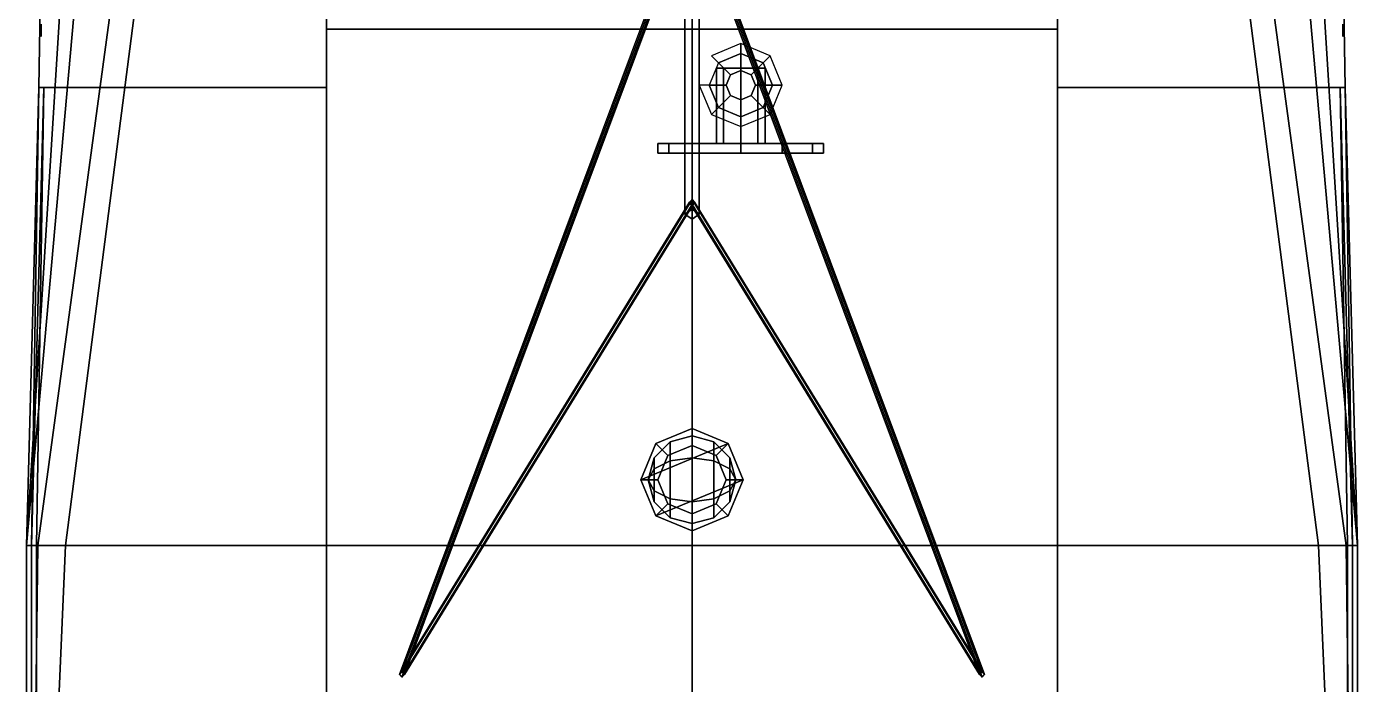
# Model space of a CAD drawing. Header units: millimetres. Extents: x -3 to 2.7, y -37.1 to 19.1.
# Drawn here: x -2.73 to 2.73, y 2.97 to 5.67 of the extents above; entities that cross this region are included whole.
import ezdxf

# ---------------------------------------------------------------- set-up
doc = ezdxf.new("R2010")
doc.units = ezdxf.units.MM
doc.layers.add('railings', color=6, linetype='Continuous')

msp = doc.modelspace()

# ---------------------------------------------------------------- linework, layer by layer
for points in [[(-2.6796, 5.42, 2.6), (-1.5, 5.42, 2.6), (-1.5, 7.61, 2.6), (-2.65, 7.25, 2.6)], [(-1.5, 7.61, 4.77), (-1.5, 5.66, 4.77), (1.5, 5.66, 4.77), (1.5, 7.61, 4.77)], [(-1.5, 7.61, 2.6), (-1.5, 5.66, 3.71), (-1.5, 5.66, 4.77), (-1.5, 7.61, 4.77)], [(-1.5, 7.61, 2.6), (-1.5, 5.42, 2.6), (-1.5, 0.04, 3.71), (-1.5, 5.66, 3.71)], [(1.5, 5.66, 4.77), (1.5, 5.66, 3.71), (1.5, 7.61, 2.6), (1.5, 7.61, 4.77)], [(1.5, 0.04, 3.71), (1.5, 5.42, 2.6), (1.5, 7.61, 2.6), (1.5, 5.66, 3.71)], [(2.6796, 5.42, 2.6), (2.65, 7.25, 2.6), (1.5, 7.61, 2.6), (1.5, 5.42, 2.6)], [(-2.5, 7.25, 2.45), (-2.4, 7.25, 1.93), (-2.73, 3.54, 0.34), (-2.73, 3.54, 1.36)], [(-2.4, 7.25, 1.93), (-2.1808, 7.25), (-2.6843, 3.54), (-2.73, 3.54, 0.34)], [(-2.65, 7.25, 2.6), (-2.5, 7.25, 2.45), (-2.73, 3.54, 1.36), (-2.6796, 5.42, 2.6)], [(-2.1808, 7.25), (-2.09, 7.25, -0.8), (-2.57, 3.54, -0.85), (-2.6843, 3.54)], [(0, 3.54, -1.45), (-2.57, 3.54, -0.85), (-2.09, 7.25, -0.8), (0, 7.25, -1.36)], [(0, 7.25, -1.36), (2.09, 7.25, -0.8), (2.57, 3.54, -0.85), (0, 3.54, -1.45)], [(2.6843, 3.54), (2.57, 3.54, -0.85), (2.09, 7.25, -0.8), (2.1808, 7.25)], [(2.73, 3.54, 0.34), (2.6843, 3.54), (2.1808, 7.25), (2.4, 7.25, 1.93)], [(2.73, 3.54, 1.36), (2.73, 3.54, 0.34), (2.4, 7.25, 1.93), (2.5, 7.25, 2.45)], [(2.6796, 5.42, 2.6), (2.73, 3.54, 1.36), (2.5, 7.25, 2.45), (2.65, 7.25, 2.6)], [(-1.19, 3.02, 4.77), (-1.2, 3.01, 4.77), (-0.01, 6.2, 7.36), (0, 6.21, 7.36)], [(-1.2, 3.01, 4.77), (-1.19, 3, 4.77), (0, 6.19, 7.36), (-0.01, 6.2, 7.36)], [(-1.18, 3.01, 4.77), (-1.19, 3.02, 4.77), (0, 6.21, 7.36), (0.01, 6.2, 7.36)], [(-1.19, 3, 4.77), (-1.18, 3.01, 4.77), (0.01, 6.2, 7.36), (0, 6.19, 7.36)], [(1.19, 3.02, 4.77), (1.18, 3.01, 4.77), (-0.01, 6.2, 7.36), (0, 6.21, 7.36)], [(1.18, 3.01, 4.77), (1.19, 3, 4.77), (0, 6.19, 7.36), (-0.01, 6.2, 7.36)], [(1.2, 3.01, 4.77), (1.19, 3.02, 4.77), (0, 6.21, 7.36), (0.01, 6.2, 7.36)], [(1.19, 3, 4.77), (1.2, 3.01, 4.77), (0.01, 6.2, 7.36), (0, 6.19, 7.36)], [(-0.03, 4.9, 7.91), (0, 4.92, 7.94), (0, 6.14, 7.39), (-0.03, 6.14, 7.36)], [(0, 4.88, 7.88), (-0.03, 4.9, 7.91), (-0.03, 6.14, 7.36), (0, 6.14, 7.33)], [(0, 4.92, 7.94), (0.03, 4.9, 7.91), (0.03, 6.14, 7.36), (0, 6.14, 7.39)], [(0.03, 4.9, 7.91), (0, 4.88, 7.88), (0, 6.14, 7.33), (0.03, 6.14, 7.36)], [(-1.5, 5.66, 4.77), (-1.5, 5.66, 3.71), (1.5, 5.66, 3.71), (1.5, 5.66, 4.77)], [(-1.5, 5.66, 3.71), (-1.5, 0.04, 3.71), (1.5, 0.04, 3.71), (1.5, 5.66, 3.71)], [(0.1081, 5.5219, 3.76), (0.07, 5.43, 3.76), (0.14, 5.43, 4.44), (0.1576, 5.4724, 4.44)], [(0.2, 5.56, 3.76), (0.1081, 5.5219, 3.76), (0.1576, 5.4724, 4.44), (0.2, 5.49, 4.44)], [(0.2919, 5.5219, 3.76), (0.2, 5.56, 3.76), (0.2, 5.49, 4.44), (0.2424, 5.4724, 4.44)], [(0.33, 5.43, 3.76), (0.2919, 5.5219, 3.76), (0.2424, 5.4724, 4.44), (0.26, 5.43, 4.44)], [(0.1, 5.19, 4.66), (0.1293, 5.19, 4.7307), (0.1293, 5.5, 4.7307), (0.1, 5.5, 4.66)], [(0.1293, 5.19, 4.5893), (0.1, 5.19, 4.66), (0.1, 5.5, 4.66), (0.1293, 5.5, 4.5893)], [(0.1293, 5.5, 4.7307), (0.3, 5.5, 4.66), (0.2707, 5.5, 4.5893), (0.1, 5.5, 4.66)], [(0.1, 5.5, 4.66), (0.2707, 5.5, 4.5893), (0.2, 5.5, 4.56), (0.1293, 5.5, 4.5893)], [(0.1293, 5.19, 4.7307), (0.2, 5.19, 4.76), (0.2, 5.5, 4.76), (0.1293, 5.5, 4.7307)], [(0.2, 5.19, 4.56), (0.1293, 5.19, 4.5893), (0.1293, 5.5, 4.5893), (0.2, 5.5, 4.56)], [(0.2, 5.5, 4.76), (0.2707, 5.5, 4.7307), (0.3, 5.5, 4.66), (0.1293, 5.5, 4.7307)], [(0.1576, 5.4724, 4.44), (0.14, 5.43, 4.44), (0.14, 5.43, 4.59), (0.1576, 5.4724, 4.58)], [(0.2, 5.49, 4.44), (0.1576, 5.4724, 4.44), (0.1576, 5.4724, 4.58), (0.2, 5.49, 4.56)], [(0.2, 5.19, 4.76), (0.2707, 5.19, 4.7307), (0.2707, 5.5, 4.7307), (0.2, 5.5, 4.76)], [(0.2707, 5.19, 4.5893), (0.2, 5.19, 4.56), (0.2, 5.5, 4.56), (0.2707, 5.5, 4.5893)], [(0.2424, 5.4724, 4.44), (0.2, 5.49, 4.44), (0.2, 5.49, 4.56), (0.2424, 5.4724, 4.58)], [(0.26, 5.43, 4.44), (0.2424, 5.4724, 4.44), (0.2424, 5.4724, 4.58), (0.26, 5.43, 4.59)], [(0.2707, 5.19, 4.7307), (0.3, 5.19, 4.66), (0.3, 5.5, 4.66), (0.2707, 5.5, 4.7307)], [(0.3, 5.19, 4.66), (0.2707, 5.19, 4.5893), (0.2707, 5.5, 4.5893), (0.3, 5.5, 4.66)], [(-2.6796, 5.42, 2.6), (-2.6796, 5.42, 2.6), (-2.73, 3.54, 1.36), (-2.71, 3.54, 2.6)], [(-2.69, 3.54, 2.6), (-2.71, 3.54, 1.36), (-2.6596, 5.42, 2.6)], [(-2.6796, 5.42, 2.6), (-2.71, 3.54, 2.6), (-2.69, 3.54, 2.6), (-2.6596, 5.42, 2.6)], [(-2.71, 3.54, 1.36), (-1.5, 3.54, 1.36), (-1.5, 5.42, 2.6), (-2.6596, 5.42, 2.6)], [(-1.5, 3.54, 1.36), (-1.5, 0.04, 1.36), (-1.5, 0.04, 3.71), (-1.5, 5.42, 2.6)], [(0.07, 5.43, 3.76), (0.1081, 5.3381, 3.76), (0.1576, 5.3876, 4.44), (0.14, 5.43, 4.44)], [(0.14, 5.43, 4.44), (0.1576, 5.3876, 4.44), (0.1576, 5.3876, 4.58), (0.14, 5.43, 4.59)], [(0.2424, 5.3876, 4.44), (0.26, 5.43, 4.44), (0.26, 5.43, 4.59), (0.2424, 5.3876, 4.58)], [(0.2919, 5.3381, 3.76), (0.33, 5.43, 3.76), (0.26, 5.43, 4.44), (0.2424, 5.3876, 4.44)], [(1.5, 0.04, 3.71), (1.5, 0.04, 1.36), (1.5, 3.54, 1.36), (1.5, 5.42, 2.6)], [(1.5, 3.54, 1.36), (2.71, 3.54, 1.36), (2.6596, 5.42, 2.6), (1.5, 5.42, 2.6)], [(2.6596, 5.42, 2.6), (2.6596, 5.42, 2.6), (2.71, 3.54, 1.36), (2.69, 3.54, 2.6)], [(2.6596, 5.42, 2.6), (2.69, 3.54, 2.6), (2.71, 3.54, 2.6), (2.6796, 5.42, 2.6)], [(2.71, 3.54, 2.6), (2.73, 3.54, 1.36), (2.6796, 5.42, 2.6)], [(0.1081, 5.3381, 3.76), (0.2, 5.3, 3.76), (0.2, 5.37, 4.44), (0.1576, 5.3876, 4.44)], [(0.1576, 5.3876, 4.44), (0.2, 5.37, 4.44), (0.2, 5.37, 4.56), (0.1576, 5.3876, 4.58)], [(0.2, 5.37, 4.44), (0.2424, 5.3876, 4.44), (0.2424, 5.3876, 4.58), (0.2, 5.37, 4.56)], [(0.2, 5.3, 3.76), (0.2919, 5.3381, 3.76), (0.2424, 5.3876, 4.44), (0.2, 5.37, 4.44)], [(-0.14, 5.15, 4.66), (-0.0944, 5.15, 4.83), (-0.0944, 5.19, 4.83), (-0.14, 5.19, 4.66)], [(-0.0944, 5.15, 4.49), (-0.14, 5.15, 4.66), (-0.14, 5.19, 4.66), (-0.0944, 5.19, 4.49)], [(-0.0944, 5.19, 4.83), (0.37, 5.19, 4.9544), (0.4944, 5.19, 4.83), (-0.14, 5.19, 4.66)], [(-0.14, 5.19, 4.66), (0.4944, 5.19, 4.83), (0.54, 5.19, 4.66), (-0.0944, 5.19, 4.49)], [(-0.0944, 5.15, 4.83), (0.03, 5.15, 4.9544), (0.03, 5.19, 4.9544), (-0.0944, 5.19, 4.83)], [(0.03, 5.15, 4.3656), (-0.0944, 5.15, 4.49), (-0.0944, 5.19, 4.49), (0.03, 5.19, 4.3656)], [(0.03, 5.19, 4.9544), (0.2, 5.19, 5), (0.37, 5.19, 4.9544), (-0.0944, 5.19, 4.83)], [(-0.0944, 5.19, 4.49), (0.54, 5.19, 4.66), (0.4944, 5.19, 4.49), (0.03, 5.19, 4.3656)], [(0.03, 5.15, 4.9544), (0.2, 5.15, 5), (0.2, 5.19, 5), (0.03, 5.19, 4.9544)], [(0.2, 5.15, 4.32), (0.03, 5.15, 4.3656), (0.03, 5.19, 4.3656), (0.2, 5.19, 4.32)], [(0.03, 5.19, 4.3656), (0.4944, 5.19, 4.49), (0.37, 5.19, 4.3656), (0.2, 5.19, 4.32)], [(0.2, 5.15, 5), (0.37, 5.15, 4.9544), (0.37, 5.19, 4.9544), (0.2, 5.19, 5)], [(0.37, 5.15, 4.3656), (0.2, 5.15, 4.32), (0.2, 5.19, 4.32), (0.37, 5.19, 4.3656)], [(0.37, 5.15, 4.9544), (0.4944, 5.15, 4.83), (0.4944, 5.19, 4.83), (0.37, 5.19, 4.9544)], [(0.4944, 5.15, 4.49), (0.37, 5.15, 4.3656), (0.37, 5.19, 4.3656), (0.4944, 5.19, 4.49)], [(0.4944, 5.15, 4.83), (0.54, 5.15, 4.66), (0.54, 5.19, 4.66), (0.4944, 5.19, 4.83)], [(0.54, 5.15, 4.66), (0.4944, 5.15, 4.49), (0.4944, 5.19, 4.49), (0.54, 5.19, 4.66)], [(-0.14, 5.15, 4.66), (0.4944, 5.15, 4.49), (0.54, 5.15, 4.66), (-0.0944, 5.15, 4.83)], [(-0.0944, 5.15, 4.49), (0.37, 5.15, 4.3656), (0.4944, 5.15, 4.49), (-0.14, 5.15, 4.66)], [(-0.0944, 5.15, 4.83), (0.54, 5.15, 4.66), (0.4944, 5.15, 4.83), (0.03, 5.15, 4.9544)], [(0.03, 5.15, 4.3656), (0.2, 5.15, 4.32), (0.37, 5.15, 4.3656), (-0.0944, 5.15, 4.49)], [(0.03, 5.15, 4.9544), (0.4944, 5.15, 4.83), (0.37, 5.15, 4.9544), (0.2, 5.15, 5)], [(-1.19, 3.02, 4.77), (-1.2, 3.01, 4.77), (-0.01, 4.95, 7.86), (0, 4.96, 7.86)], [(-1.2, 3.01, 4.77), (-1.19, 3, 4.77), (0, 4.94, 7.86), (-0.01, 4.95, 7.86)], [(-1.18, 3.01, 4.77), (-1.19, 3.02, 4.77), (0, 4.96, 7.86), (0.01, 4.95, 7.86)], [(-1.19, 3, 4.77), (-1.18, 3.01, 4.77), (0.01, 4.95, 7.86), (0, 4.94, 7.86)], [(-0.03, 4.9, 7.91), (0, 4.88, 7.88), (0.03, 4.9, 7.91), (0, 4.92, 7.94)], [(1.19, 3.02, 4.77), (1.18, 3.01, 4.77), (-0.01, 4.95, 7.86), (0, 4.96, 7.86)], [(1.18, 3.01, 4.77), (1.19, 3, 4.77), (0, 4.94, 7.86), (-0.01, 4.95, 7.86)], [(1.2, 3.01, 4.77), (1.19, 3.02, 4.77), (0, 4.96, 7.86), (0.01, 4.95, 7.86)], [(1.19, 3, 4.77), (1.2, 3.01, 4.77), (0.01, 4.95, 7.86), (0, 4.94, 7.86)], [(-0.21, 3.81, 4.85), (0.1485, 3.9585, 4.85), (0, 4.02, 4.85), (-0.1485, 3.9585, 4.85)], [(0, 4.02, 4.8), (-0.1485, 3.9585, 4.8), (-0.1485, 3.9585, 4.85), (0, 4.02, 4.85)], [(-0.1485, 3.9585, 4.8), (0, 4.02, 4.8), (0, 3.95, 4.75), (-0.099, 3.909, 4.75)], [(0, 4.02, 3.71), (-0.1485, 3.9585, 3.71), (-0.099, 3.909, 3.76), (0, 3.95, 3.76)], [(0, 3.9, 4.8941), (-0.09, 3.8879, 4.915), (-0.09, 3.9659, 5.05), (0, 3.99, 5.05)], [(0, 3.99, 5.05), (-0.09, 3.9659, 5.05), (-0.09, 3.8879, 5.185), (0, 3.9, 5.2059)], [(0.1485, 3.9585, 4.8), (0, 4.02, 4.8), (0, 4.02, 4.85), (0.1485, 3.9585, 4.85)], [(0, 4.02, 4.8), (0.1485, 3.9585, 4.8), (0.099, 3.909, 4.75), (0, 3.95, 4.75)], [(0.1485, 3.9585, 3.71), (0, 4.02, 3.71), (0, 3.95, 3.76), (0.099, 3.909, 3.76)], [(0.09, 3.8879, 4.915), (0, 3.9, 4.8941), (0, 3.99, 5.05), (0.09, 3.9659, 5.05)], [(0.09, 3.9659, 5.05), (0, 3.99, 5.05), (0, 3.9, 5.2059), (0.09, 3.8879, 5.185)], [(-0.1485, 3.9585, 4.8), (-0.21, 3.81, 4.8), (-0.21, 3.81, 4.85), (-0.1485, 3.9585, 4.85)], [(-0.21, 3.81, 4.8), (-0.1485, 3.9585, 4.8), (-0.099, 3.909, 4.75), (-0.14, 3.81, 4.75)], [(-0.1485, 3.9585, 3.71), (-0.21, 3.81, 3.71), (-0.14, 3.81, 3.76), (-0.099, 3.909, 3.76)], [(-0.1485, 3.6615, 4.85), (0.21, 3.81, 4.85), (0.1485, 3.9585, 4.85), (-0.21, 3.81, 4.85)], [(-0.09, 3.8879, 4.915), (-0.1559, 3.855, 4.9721), (-0.1559, 3.9, 5.05), (-0.09, 3.9659, 5.05)], [(-0.09, 3.9659, 5.05), (-0.1559, 3.9, 5.05), (-0.1559, 3.855, 5.1279), (-0.09, 3.8879, 5.185)], [(0, 3.95, 3.76), (-0.099, 3.909, 3.76), (-0.099, 3.909, 4.75), (0, 3.95, 4.75)], [(0.099, 3.909, 3.76), (0, 3.95, 3.76), (0, 3.95, 4.75), (0.099, 3.909, 4.75)], [(0.1559, 3.855, 4.9721), (0.09, 3.8879, 4.915), (0.09, 3.9659, 5.05), (0.1559, 3.9, 5.05)], [(0.1559, 3.9, 5.05), (0.09, 3.9659, 5.05), (0.09, 3.8879, 5.185), (0.1559, 3.855, 5.1279)], [(0.1485, 3.9585, 4.8), (0.21, 3.81, 4.8), (0.14, 3.81, 4.75), (0.099, 3.909, 4.75)], [(0.21, 3.81, 3.71), (0.1485, 3.9585, 3.71), (0.099, 3.909, 3.76), (0.14, 3.81, 3.76)], [(0.21, 3.81, 4.8), (0.1485, 3.9585, 4.8), (0.1485, 3.9585, 4.85), (0.21, 3.81, 4.85)], [(-0.1559, 3.855, 4.9721), (-0.18, 3.81, 5.05), (-0.18, 3.81, 5.05), (-0.1559, 3.9, 5.05)], [(-0.1559, 3.9, 5.05), (-0.18, 3.81, 5.05), (-0.18, 3.81, 5.05), (-0.1559, 3.855, 5.1279)], [(-0.09, 3.7321, 4.915), (-0.1559, 3.765, 4.9721), (-0.1559, 3.855, 4.9721), (-0.09, 3.8879, 4.915)], [(-0.09, 3.8879, 5.185), (-0.1559, 3.855, 5.1279), (-0.1559, 3.765, 5.1279), (-0.09, 3.7321, 5.185)], [(-0.099, 3.909, 3.76), (-0.14, 3.81, 3.76), (-0.14, 3.81, 4.75), (-0.099, 3.909, 4.75)], [(0, 3.72, 4.8941), (-0.09, 3.7321, 4.915), (-0.09, 3.8879, 4.915), (0, 3.9, 4.8941)], [(0, 3.9, 5.2059), (-0.09, 3.8879, 5.185), (-0.09, 3.7321, 5.185), (0, 3.72, 5.2059)], [(0.09, 3.7321, 4.915), (0, 3.72, 4.8941), (0, 3.9, 4.8941), (0.09, 3.8879, 4.915)], [(0.09, 3.8879, 5.185), (0, 3.9, 5.2059), (0, 3.72, 5.2059), (0.09, 3.7321, 5.185)], [(0.1559, 3.765, 4.9721), (0.09, 3.7321, 4.915), (0.09, 3.8879, 4.915), (0.1559, 3.855, 4.9721)], [(0.1559, 3.855, 5.1279), (0.09, 3.8879, 5.185), (0.09, 3.7321, 5.185), (0.1559, 3.765, 5.1279)], [(0.14, 3.81, 3.76), (0.099, 3.909, 3.76), (0.099, 3.909, 4.75), (0.14, 3.81, 4.75)], [(0.18, 3.81, 5.05), (0.1559, 3.855, 4.9721), (0.1559, 3.9, 5.05), (0.18, 3.81, 5.05)], [(0.18, 3.81, 5.05), (0.1559, 3.9, 5.05), (0.1559, 3.855, 5.1279), (0.18, 3.81, 5.05)], [(-0.1559, 3.765, 4.9721), (-0.18, 3.81, 5.05), (-0.18, 3.81, 5.05), (-0.1559, 3.855, 4.9721)], [(-0.1559, 3.855, 5.1279), (-0.18, 3.81, 5.05), (-0.18, 3.81, 5.05), (-0.1559, 3.765, 5.1279)], [(0.18, 3.81, 5.05), (0.1559, 3.765, 4.9721), (0.1559, 3.855, 4.9721), (0.18, 3.81, 5.05)], [(0.18, 3.81, 5.05), (0.1559, 3.855, 5.1279), (0.1559, 3.765, 5.1279), (0.18, 3.81, 5.05)], [(-0.21, 3.81, 4.8), (-0.1485, 3.6615, 4.8), (-0.1485, 3.6615, 4.85), (-0.21, 3.81, 4.85)], [(-0.1485, 3.6615, 4.8), (-0.21, 3.81, 4.8), (-0.14, 3.81, 4.75), (-0.099, 3.711, 4.75)], [(-0.21, 3.81, 3.71), (-0.1485, 3.6615, 3.71), (-0.099, 3.711, 3.76), (-0.14, 3.81, 3.76)], [(-0.1559, 3.72, 5.05), (-0.18, 3.81, 5.05), (-0.18, 3.81, 5.05), (-0.1559, 3.765, 4.9721)], [(-0.1559, 3.765, 5.1279), (-0.18, 3.81, 5.05), (-0.18, 3.81, 5.05), (-0.1559, 3.72, 5.05)], [(0, 3.6, 4.85), (0.1485, 3.6615, 4.85), (0.21, 3.81, 4.85), (-0.1485, 3.6615, 4.85)], [(-0.14, 3.81, 3.76), (-0.099, 3.711, 3.76), (-0.099, 3.711, 4.75), (-0.14, 3.81, 4.75)], [(0.21, 3.81, 4.8), (0.1485, 3.6615, 4.8), (0.099, 3.711, 4.75), (0.14, 3.81, 4.75)], [(0.099, 3.711, 3.76), (0.14, 3.81, 3.76), (0.14, 3.81, 4.75), (0.099, 3.711, 4.75)], [(0.1485, 3.6615, 3.71), (0.21, 3.81, 3.71), (0.14, 3.81, 3.76), (0.099, 3.711, 3.76)], [(0.1485, 3.6615, 4.8), (0.21, 3.81, 4.8), (0.21, 3.81, 4.85), (0.1485, 3.6615, 4.85)], [(0.18, 3.81, 5.05), (0.1559, 3.72, 5.05), (0.1559, 3.765, 4.9721), (0.18, 3.81, 5.05)], [(0.18, 3.81, 5.05), (0.1559, 3.765, 5.1279), (0.1559, 3.72, 5.05), (0.18, 3.81, 5.05)], [(-0.09, 3.6541, 5.05), (-0.1559, 3.72, 5.05), (-0.1559, 3.765, 4.9721), (-0.09, 3.7321, 4.915)], [(-0.09, 3.7321, 5.185), (-0.1559, 3.765, 5.1279), (-0.1559, 3.72, 5.05), (-0.09, 3.6541, 5.05)], [(0, 3.63, 5.05), (-0.09, 3.6541, 5.05), (-0.09, 3.7321, 4.915), (0, 3.72, 4.8941)], [(0, 3.72, 5.2059), (-0.09, 3.7321, 5.185), (-0.09, 3.6541, 5.05), (0, 3.63, 5.05)], [(0.09, 3.6541, 5.05), (0, 3.63, 5.05), (0, 3.72, 4.8941), (0.09, 3.7321, 4.915)], [(0.09, 3.7321, 5.185), (0, 3.72, 5.2059), (0, 3.63, 5.05), (0.09, 3.6541, 5.05)], [(0.1559, 3.72, 5.05), (0.09, 3.6541, 5.05), (0.09, 3.7321, 4.915), (0.1559, 3.765, 4.9721)], [(0.1559, 3.765, 5.1279), (0.09, 3.7321, 5.185), (0.09, 3.6541, 5.05), (0.1559, 3.72, 5.05)], [(0, 3.6, 4.8), (-0.1485, 3.6615, 4.8), (-0.099, 3.711, 4.75), (0, 3.67, 4.75)], [(-0.1485, 3.6615, 3.71), (0, 3.6, 3.71), (0, 3.67, 3.76), (-0.099, 3.711, 3.76)], [(-0.1485, 3.6615, 4.8), (0, 3.6, 4.8), (0, 3.6, 4.85), (-0.1485, 3.6615, 4.85)], [(-0.099, 3.711, 3.76), (0, 3.67, 3.76), (0, 3.67, 4.75), (-0.099, 3.711, 4.75)], [(0.1485, 3.6615, 4.8), (0, 3.6, 4.8), (0, 3.67, 4.75), (0.099, 3.711, 4.75)], [(0, 3.67, 3.76), (0.099, 3.711, 3.76), (0.099, 3.711, 4.75), (0, 3.67, 4.75)], [(0, 3.6, 3.71), (0.1485, 3.6615, 3.71), (0.099, 3.711, 3.76), (0, 3.67, 3.76)], [(0, 3.6, 4.8), (0.1485, 3.6615, 4.8), (0.1485, 3.6615, 4.85), (0, 3.6, 4.85)], [(0, -0.15, -1.57), (-2.73, -0.15, -0.89), (-2.57, 3.54, -0.85), (0, 3.54, -1.45)], [(-2.73, 3.54, 1.36), (-2.73, 3.54, 0.34), (-2.73, -0.15, 0.34), (-2.73, -0.15, 1.36)], [(-2.73, 3.54, 0.34), (-2.6843, 3.54), (-2.73, -0.15), (-2.73, -0.15, 0.34)], [(-2.71, 3.54, 2.6), (-2.73, 3.54, 1.36), (-2.73, -0.15, 1.36), (-2.71, 0.6, 2.6)], [(-2.6843, 3.54), (-2.57, 3.54, -0.85), (-2.73, -0.15, -0.89), (-2.73, -0.15)], [(-2.69, 0.6, 2.6), (-2.71, -0.15, 1.36), (-2.71, 3.54, 1.36), (-2.69, 3.54, 2.6)], [(-2.71, 3.54, 2.6), (-2.71, 0.6, 2.6), (-2.69, 0.6, 2.6), (-2.69, 3.54, 2.6)], [(-2.71, -0.15, 1.36), (-1.5, 0.04, 1.36), (-1.5, 3.54, 1.36), (-2.71, 3.54, 1.36)], [(0, 3.54, -1.45), (2.57, 3.54, -0.85), (2.73, -0.15, -0.89), (0, -0.15, -1.57)], [(1.5, 0.04, 1.36), (2.71, -0.15, 1.36), (2.71, 3.54, 1.36), (1.5, 3.54, 1.36)], [(2.73, -0.15), (2.73, -0.15, -0.89), (2.57, 3.54, -0.85), (2.6843, 3.54)], [(2.73, -0.15, 0.34), (2.73, -0.15), (2.6843, 3.54), (2.73, 3.54, 0.34)], [(2.69, 3.54, 2.6), (2.71, 3.54, 1.36), (2.71, -0.15, 1.36), (2.69, 0.6, 2.6)], [(2.69, 3.54, 2.6), (2.69, 0.6, 2.6), (2.71, 0.6, 2.6), (2.71, 3.54, 2.6)], [(2.71, 0.6, 2.6), (2.73, -0.15, 1.36), (2.73, 3.54, 1.36), (2.71, 3.54, 2.6)], [(2.73, -0.15, 1.36), (2.73, -0.15, 0.34), (2.73, 3.54, 0.34), (2.73, 3.54, 1.36)]]:
    msp.add_3dface(points)
at = {"layer": 'railings'}
for points in [[(-2.67, 5.63, 2.6), (-2.67, 5.68, 2.6), (-2.67, 5.68, 3.5), (-2.67, 5.63, 3.5)], [(-2.67, 5.63, 3.5), (-2.67, 5.68, 3.5), (-2.67, 5.68, 2.6), (-2.67, 5.63, 2.6)], [(2.67, 5.63, 3.5), (2.67, 5.68, 3.5), (2.67, 5.68, 2.6), (2.67, 5.63, 2.6)], [(2.67, 5.63, 2.6), (2.67, 5.68, 2.6), (2.67, 5.68, 3.5), (2.67, 5.63, 3.5)], [(-1.5, 5.66, 4.72), (-1.5, 5.66, 4.77), (-1.5, 4.31, 4.78), (-1.5, 4.31, 4.73)], [(-1.5, 4.31, 4.73), (-1.5, 4.31, 4.78), (-1.5, 5.66, 4.77), (-1.5, 5.66, 4.72)], [(-1.5, 5.66, 4.2), (-1.5, 5.66, 4.25), (-1.5, 4.31, 4.26), (-1.5, 4.31, 4.21)], [(-1.5, 4.31, 4.21), (-1.5, 4.31, 4.26), (-1.5, 5.66, 4.25), (-1.5, 5.66, 4.2)], [(1.5, 5.66, 4.72), (1.5, 5.66, 4.77), (1.5, 4.31, 4.78), (1.5, 4.31, 4.73)], [(1.5, 4.31, 4.73), (1.5, 4.31, 4.78), (1.5, 5.66, 4.77), (1.5, 5.66, 4.72)], [(1.5, 4.31, 4.21), (1.5, 4.31, 4.26), (1.5, 5.66, 4.25), (1.5, 5.66, 4.2)], [(1.5, 5.66, 4.2), (1.5, 5.66, 4.25), (1.5, 4.31, 4.26), (1.5, 4.31, 4.21)], [(-1.5, 4.26, 3.71), (-1.5, 4.31, 3.71), (-1.5, 4.31, 4.78), (-1.5, 4.26, 4.78)], [(-1.5, 4.26, 4.78), (-1.5, 4.31, 4.78), (-1.5, 4.31, 3.71), (-1.5, 4.26, 3.71)], [(-1.5, 3.02, 4.73), (-1.5, 3.02, 4.78), (-1.5, 4.26, 4.78), (-1.5, 4.26, 4.73)], [(-1.5, 4.26, 4.73), (-1.5, 4.26, 4.78), (-1.5, 3.02, 4.78), (-1.5, 3.02, 4.73)], [(-1.5, 4.26, 4.21), (-1.5, 4.26, 4.26), (-1.5, 3.02, 4.26), (-1.5, 3.02, 4.21)], [(-1.5, 3.02, 4.21), (-1.5, 3.02, 4.26), (-1.5, 4.26, 4.26), (-1.5, 4.26, 4.21)], [(1.5, 4.26, 3.71), (1.5, 4.31, 3.71), (1.5, 4.31, 4.78), (1.5, 4.26, 4.78)], [(1.5, 4.26, 4.78), (1.5, 4.31, 4.78), (1.5, 4.31, 3.71), (1.5, 4.26, 3.71)], [(1.5, 4.26, 4.73), (1.5, 4.26, 4.78), (1.5, 3.02, 4.78), (1.5, 3.02, 4.73)], [(1.5, 3.02, 4.73), (1.5, 3.02, 4.78), (1.5, 4.26, 4.78), (1.5, 4.26, 4.73)], [(1.5, 3.02, 4.21), (1.5, 3.02, 4.26), (1.5, 4.26, 4.26), (1.5, 4.26, 4.21)], [(1.5, 4.26, 4.21), (1.5, 4.26, 4.26), (1.5, 3.02, 4.26), (1.5, 3.02, 4.21)], [(-1.5, 2.97, 4.78), (-1.5, 3.02, 4.78), (-1.5, 3.02, 3.71), (-1.5, 2.97, 3.71)], [(-1.5, 2.97, 3.71), (-1.5, 3.02, 3.71), (-1.5, 3.02, 4.78), (-1.5, 2.97, 4.78)], [(1.5, 2.97, 3.71), (1.5, 3.02, 3.71), (1.5, 3.02, 4.78), (1.5, 2.97, 4.78)], [(1.5, 2.97, 4.78), (1.5, 3.02, 4.78), (1.5, 3.02, 3.71), (1.5, 2.97, 3.71)]]:
    msp.add_3dface(points, dxfattribs=at)

# ---------------------------------------------------------------- meshes
mesh = msp.add_polymesh((2, 8), dxfattribs=dict(n_close=True))
for k, corner in enumerate([(0.03, 5.43, 3.71), (0.0798, 5.3098, 3.71), (0.2, 5.26, 3.71), (0.3202, 5.3098, 3.71), (0.37, 5.43, 3.71), (0.3202, 5.5502, 3.71), (0.2, 5.6, 3.71), (0.0798, 5.5502, 3.71), (0.07, 5.43, 3.76), (0.1081, 5.3381, 3.76), (0.2, 5.3, 3.76), (0.2919, 5.3381, 3.76), (0.33, 5.43, 3.76), (0.2919, 5.5219, 3.76), (0.2, 5.56, 3.76), (0.1081, 5.5219, 3.76)]):
    mesh.set_mesh_vertex(divmod(k, 8), corner)

doc.saveas('drawing.dxf')
